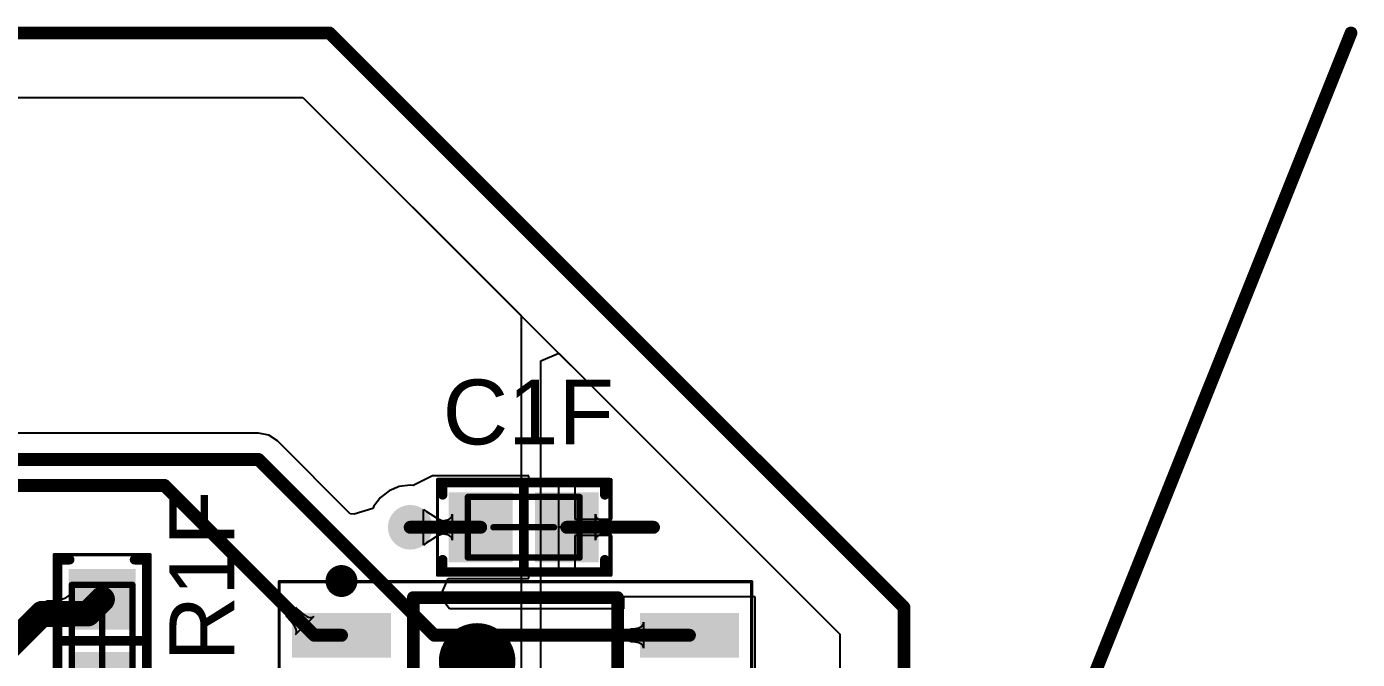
# Model space of a CAD drawing. Header units: inches. Extents: x -0.14 to 3.29, y -0.08 to 7.88.
# Drawn here: x 2.333 to 3.154, y 7.488 to 7.878 of the extents above; entities that cross this region are included whole.
import ezdxf

# ---------------------------------------------------------------- set-up
doc = ezdxf.new("R2010")
doc.units = ezdxf.units.IN
doc.header["$MEASUREMENT"] = 0
for name, color, linetype in [('Board outline', 6, 'Continuous'), ('Bottom Layer', 5, 'Continuous'), ('PCBD Notes', 76, 'Continuous'), ('Top 3D Body', 56, 'Continuous'), ('Top Courtyard', 56, 'Continuous'), ('Top Layer', 1, 'Continuous'), ('Top Overlay', 2, 'Continuous'), ('Top Paste', 8, 'Continuous'), ('Top Solder', 216, 'Continuous'), ('Via Holes', 16, 'Continuous')]:
    doc.layers.add(name, color=color, linetype=linetype)
doc.styles.add('Arial', font='', dxfattribs={"height": 0.2})
doc.styles.get('Arial').set_extended_font_data('Arial')

# ---------------------------------------------------------------- blocks, each defined once
blk = doc.blocks.new('34355DA5_B1DA_47C2_A88A_ECF82120A4F7_254')
at = {"layer": 'Top Layer'}
for points in [[(-0.13583, 0.13819), (-0.13583, 0.16181), (-0.07874, 0.16181), (-0.07874, 0.13819)], [(0.07874, 0.13819), (0.07874, 0.16181), (0.13583, 0.16181), (0.13583, 0.13819)], [(-0.13583, 0.08819), (-0.13583, 0.11181), (-0.07874, 0.11181), (-0.07874, 0.08819)], [(0.07874, 0.08819), (0.07874, 0.11181), (0.13583, 0.11181), (0.13583, 0.08819)], [(-0.13583, 0.03819), (-0.13583, 0.06181), (-0.07874, 0.06181), (-0.07874, 0.03819)], [(0.07874, 0.03819), (0.07874, 0.06181), (0.13583, 0.06181), (0.13583, 0.03819)], [(-0.13583, -0.01181), (-0.13583, 0.01181), (-0.07874, 0.01181), (-0.07874, -0.01181)], [(0.07874, -0.01181), (0.07874, 0.01181), (0.13583, 0.01181), (0.13583, -0.01181)], [(-0.13583, -0.06181), (-0.13583, -0.03819), (-0.07874, -0.03819), (-0.07874, -0.06181)], [(0.07874, -0.06181), (0.07874, -0.03819), (0.13583, -0.03819), (0.13583, -0.06181)], [(-0.13583, -0.11181), (-0.13583, -0.08819), (-0.07874, -0.08819), (-0.07874, -0.11181)], [(0.07874, -0.11181), (0.07874, -0.08819), (0.13583, -0.08819), (0.13583, -0.11181)], [(-0.13583, -0.16181), (-0.13583, -0.13819), (-0.07874, -0.13819), (-0.07874, -0.16181)], [(0.07874, -0.16181), (0.07874, -0.13819), (0.13583, -0.13819), (0.13583, -0.16181)]]:
    blk.add_hatch(color=1, dxfattribs=at).paths.add_polyline_path(points)
at = {"layer": 'Top Paste'}
for points in [[(-0.13583, 0.13819), (-0.13583, 0.16181), (-0.07874, 0.16181), (-0.07874, 0.13819)], [(0.07874, 0.13819), (0.07874, 0.16181), (0.13583, 0.16181), (0.13583, 0.13819)], [(-0.13583, 0.08819), (-0.13583, 0.11181), (-0.07874, 0.11181), (-0.07874, 0.08819)], [(0.07874, 0.08819), (0.07874, 0.11181), (0.13583, 0.11181), (0.13583, 0.08819)], [(-0.13583, 0.03819), (-0.13583, 0.06181), (-0.07874, 0.06181), (-0.07874, 0.03819)], [(0.07874, 0.03819), (0.07874, 0.06181), (0.13583, 0.06181), (0.13583, 0.03819)], [(-0.13583, -0.01181), (-0.13583, 0.01181), (-0.07874, 0.01181), (-0.07874, -0.01181)], [(0.07874, -0.01181), (0.07874, 0.01181), (0.13583, 0.01181), (0.13583, -0.01181)], [(-0.13583, -0.06181), (-0.13583, -0.03819), (-0.07874, -0.03819), (-0.07874, -0.06181)], [(0.07874, -0.06181), (0.07874, -0.03819), (0.13583, -0.03819), (0.13583, -0.06181)], [(-0.13583, -0.11181), (-0.13583, -0.08819), (-0.07874, -0.08819), (-0.07874, -0.11181)], [(0.07874, -0.11181), (0.07874, -0.08819), (0.13583, -0.08819), (0.13583, -0.11181)], [(-0.13583, -0.16181), (-0.13583, -0.13819), (-0.07874, -0.13819), (-0.07874, -0.16181)], [(0.07874, -0.16181), (0.07874, -0.13819), (0.13583, -0.13819), (0.13583, -0.16181)]]:
    blk.add_hatch(color=8, dxfattribs=at).paths.add_polyline_path(points)
at = {"layer": 'Top Solder'}
for points in [[(-0.13779, 0.13622), (-0.13779, 0.16378), (-0.07677, 0.16378), (-0.07677, 0.13622)], [(0.07677, 0.13622), (0.07677, 0.16378), (0.1378, 0.16378), (0.1378, 0.13622)], [(-0.13779, 0.08622), (-0.13779, 0.11378), (-0.07677, 0.11378), (-0.07677, 0.08622)], [(0.07677, 0.08622), (0.07677, 0.11378), (0.1378, 0.11378), (0.1378, 0.08622)], [(-0.13779, 0.03622), (-0.13779, 0.06378), (-0.07677, 0.06378), (-0.07677, 0.03622)], [(0.07677, 0.03622), (0.07677, 0.06378), (0.1378, 0.06378), (0.1378, 0.03622)], [(-0.13779, -0.01378), (-0.13779, 0.01378), (-0.07677, 0.01378), (-0.07677, -0.01378)], [(0.07677, -0.01378), (0.07677, 0.01378), (0.1378, 0.01378), (0.1378, -0.01378)], [(-0.13779, -0.06378), (-0.13779, -0.03622), (-0.07677, -0.03622), (-0.07677, -0.06378)], [(0.07677, -0.06378), (0.07677, -0.03622), (0.1378, -0.03622), (0.1378, -0.06378)], [(-0.13779, -0.11378), (-0.13779, -0.08622), (-0.07677, -0.08622), (-0.07677, -0.11378)], [(0.07677, -0.11378), (0.07677, -0.08622), (0.1378, -0.08622), (0.1378, -0.11378)], [(-0.13779, -0.16378), (-0.13779, -0.13622), (-0.07677, -0.13622), (-0.07677, -0.16378)], [(0.07677, -0.16378), (0.07677, -0.13622), (0.1378, -0.13622), (0.1378, -0.16378)]]:
    blk.add_hatch(color=216, dxfattribs=at).paths.add_polyline_path(points)
at = {"layer": 'Top Courtyard'}
for points in [[(-0.14567, 0.18307, 0.00197, 0.00197, 0), (0.14567, 0.18307, 0.00197, 0.00197, 0)], [(-0.14567, -0.18307, 0.00197, 0.00197, 0), (-0.14567, 0.18307, 0.00197, 0.00197, 0)], [(0.14567, -0.18307, 0.00197, 0.00197, 0), (0.14567, 0.18307, 0.00197, 0.00197, 0)], [(0, -0.01969, 0.00394, 0.00394, 0), (0, 0.01968, 0.00394, 0.00394, 0)], [(-0.01968, 0, 0.00394, 0.00394, 0), (0.01969, 0, 0.00394, 0.00394, 0)], [(-0.14567, -0.18307, 0.00197, 0.00197, 0), (0.14567, -0.18307, 0.00197, 0.00197, 0)]]:
    blk.add_lwpolyline(points, format="xyseb", dxfattribs=at)
for points in [[(-0.14616, 0.18307, 0.000984, 0.000984, 1), (-0.14518, 0.18307, 0.000984, 0.000984, 1)], [(-0.14616, 0.18307, 0.000984, 0.000984, 1), (-0.14518, 0.18307, 0.000984, 0.000984, 1)], [(0.14518, 0.18307, 0.000984, 0.000984, 1), (0.14616, 0.18307, 0.000984, 0.000984, 1)], [(0.14518, 0.18307, 0.000984, 0.000984, 1), (0.14616, 0.18307, 0.000984, 0.000984, 1)], [(-0.00098, 0.01968, 0.00197, 0.00197, 1), (0.00098, 0.01968, 0.00197, 0.00197, 1)], [(-0.02067, 0, 0.00197, 0.00197, 1), (-0.0187, 0, 0.00197, 0.00197, 1)], [(0.0187, 0, 0.00197, 0.00197, 1), (0.02067, 0, 0.00197, 0.00197, 1)], [(-0.00098, -0.01969, 0.00197, 0.00197, 1), (0.00098, -0.01969, 0.00197, 0.00197, 1)], [(-0.14616, -0.18307, 0.000984, 0.000984, 1), (-0.14518, -0.18307, 0.000984, 0.000984, 1)], [(-0.14616, -0.18307, 0.000984, 0.000984, 1), (-0.14518, -0.18307, 0.000984, 0.000984, 1)], [(0.14518, -0.18307, 0.000984, 0.000984, 1), (0.14616, -0.18307, 0.000984, 0.000984, 1)], [(0.14518, -0.18307, 0.000984, 0.000984, 1), (0.14616, -0.18307, 0.000984, 0.000984, 1)]]:
    blk.add_lwpolyline(points, format="xyseb", close=True, dxfattribs=at)
at = {"layer": 'Top Overlay'}
for points in [[(-0.10236, 0.18346, 0.00984, 0.00984, 1), (-0.1122, 0.18346, 0.00984, 0.00984, 1)], [(-0.11467, 0.18346, 0.00492, 0.00492, 1), (-0.10974, 0.18346, 0.00492, 0.00492, 1)], [(-0.10482, 0.18346, 0.00492, 0.00492, 1), (-0.0999, 0.18346, 0.00492, 0.00492, 1)], [(-0.06496, 0.17323, 0.00394, 0.00394, 1), (-0.06102, 0.17323, 0.00394, 0.00394, 1)], [(-0.06496, 0.17323, 0.00394, 0.00394, 1), (-0.06102, 0.17323, 0.00394, 0.00394, 1)], [(0.06103, 0.17323, 0.00394, 0.00394, 1), (0.06496, 0.17323, 0.00394, 0.00394, 1)], [(0.06103, 0.17323, 0.00394, 0.00394, 1), (0.06496, 0.17323, 0.00394, 0.00394, 1)], [(-0.01181, 0.13386, 0.02362, 0.02362, 1), (-0.03543, 0.13386, 0.02362, 0.02362, 1)], [(-0.04134, 0.13386, 0.01181, 0.01181, 1), (-0.02953, 0.13386, 0.01181, 0.01181, 1)], [(-0.01772, 0.13386, 0.01181, 0.01181, 1), (-0.00591, 0.13386, 0.01181, 0.01181, 1)], [(-0.06496, -0.17323, 0.00394, 0.00394, 1), (-0.06102, -0.17323, 0.00394, 0.00394, 1)], [(-0.06496, -0.17323, 0.00394, 0.00394, 1), (-0.06102, -0.17323, 0.00394, 0.00394, 1)], [(0.06103, -0.17323, 0.00394, 0.00394, 1), (0.06496, -0.17323, 0.00394, 0.00394, 1)], [(0.06103, -0.17323, 0.00394, 0.00394, 1), (0.06496, -0.17323, 0.00394, 0.00394, 1)]]:
    blk.add_lwpolyline(points, format="xyseb", close=True, dxfattribs=at)
for points in [[(-0.06299, 0.17323, 0.00787, 0.00787, 0), (0.06299, 0.17323, 0.00787, 0.00787, 0)], [(-0.06299, -0.17323, 0.00787, 0.00787, 0), (-0.06299, 0.17323, 0.00787, 0.00787, 0)], [(0.06299, -0.17323, 0.00787, 0.00787, 0), (0.06299, 0.17323, 0.00787, 0.00787, 0)], [(-0.06299, -0.17323, 0.00787, 0.00787, 0), (0.06299, -0.17323, 0.00787, 0.00787, 0)]]:
    blk.add_lwpolyline(points, format="xyseb", dxfattribs=at)
blk = doc.blocks.new('RES_0603_1608_381')
at = {"layer": 'Top Layer'}
for points in [[(-0.04232, -0.0187), (-0.04232, 0.0187), (-0.00886, 0.0187), (-0.00886, -0.0187)], [(0.00886, -0.0187), (0.00886, 0.0187), (0.04232, 0.0187), (0.04232, -0.0187)]]:
    blk.add_hatch(color=1, dxfattribs=at).paths.add_polyline_path(points)
at = {"layer": 'Top Paste'}
for points in [[(-0.04232, -0.0187), (-0.04232, 0.0187), (-0.00886, 0.0187), (-0.00886, -0.0187)], [(0.00886, -0.0187), (0.00886, 0.0187), (0.04232, 0.0187), (0.04232, -0.0187)]]:
    blk.add_hatch(color=8, dxfattribs=at).paths.add_polyline_path(points)
at = {"layer": 'Top Solder'}
for points in [[(-0.04429, -0.02067), (-0.04429, 0.02067), (-0.00689, 0.02067), (-0.00689, -0.02067)], [(0.00689, -0.02067), (0.00689, 0.02067), (0.04429, 0.02067), (0.04429, -0.02067)]]:
    blk.add_hatch(color=216, dxfattribs=at).paths.add_polyline_path(points)
at = {"layer": 'Top 3D Body'}
for points in [[(0.03445, 0.0187, 0.00394, 0.00394, 0), (-0.03445, 0.0187, 0.00394, 0.00394, 0)], [(-0.03445, -0.0187, 0.00394, 0.00394, 0), (-0.03445, 0.0187, 0.00394, 0.00394, 0)], [(0.03445, -0.0187, 0.00394, 0.00394, 0), (0.03445, 0.0187, 0.00394, 0.00394, 0)], [(0.03445, -0.0187, 0.00394, 0.00394, 0), (-0.03445, -0.0187, 0.00394, 0.00394, 0)]]:
    blk.add_lwpolyline(points, format="xyseb", dxfattribs=at)
for points in [[(-0.03543, 0.0187, 0.00197, 0.00197, 1), (-0.03346, 0.0187, 0.00197, 0.00197, 1)], [(-0.03543, 0.0187, 0.00197, 0.00197, 1), (-0.03346, 0.0187, 0.00197, 0.00197, 1)], [(0.03347, 0.0187, 0.00197, 0.00197, 1), (0.03543, 0.0187, 0.00197, 0.00197, 1)], [(0.03347, 0.0187, 0.00197, 0.00197, 1), (0.03543, 0.0187, 0.00197, 0.00197, 1)], [(-0.03543, -0.0187, 0.00197, 0.00197, 1), (-0.03346, -0.0187, 0.00197, 0.00197, 1)], [(-0.03543, -0.0187, 0.00197, 0.00197, 1), (-0.03346, -0.0187, 0.00197, 0.00197, 1)], [(0.03347, -0.0187, 0.00197, 0.00197, 1), (0.03543, -0.0187, 0.00197, 0.00197, 1)], [(0.03347, -0.0187, 0.00197, 0.00197, 1), (0.03543, -0.0187, 0.00197, 0.00197, 1)]]:
    blk.add_lwpolyline(points, format="xyseb", close=True, dxfattribs=at)
at = {"layer": 'Top Courtyard'}
for points in [[(0.05315, 0.02953, 0.00197, 0.00197, 0), (-0.05315, 0.02953, 0.00197, 0.00197, 0)], [(-0.05315, -0.02953, 0.00197, 0.00197, 0), (-0.05315, 0.02953, 0.00197, 0.00197, 0)], [(0.05315, -0.02953, 0.00197, 0.00197, 0), (0.05315, 0.02953, 0.00197, 0.00197, 0)], [(0, -0.0187, 0.00394, 0.00394, 0), (0, 0.0187, 0.00394, 0.00394, 0)], [(0.0187, 0, 0.00394, 0.00394, 0), (-0.0187, 0, 0.00394, 0.00394, 0)], [(0.05315, -0.02953, 0.00197, 0.00197, 0), (-0.05315, -0.02953, 0.00197, 0.00197, 0)]]:
    blk.add_lwpolyline(points, format="xyseb", dxfattribs=at)
for points in [[(-0.05364, 0.02953, 0.000984, 0.000984, 1), (-0.05266, 0.02953, 0.000984, 0.000984, 1)], [(-0.05364, 0.02953, 0.000984, 0.000984, 1), (-0.05266, 0.02953, 0.000984, 0.000984, 1)], [(0.05266, 0.02953, 0.000984, 0.000984, 1), (0.05364, 0.02953, 0.000984, 0.000984, 1)], [(0.05266, 0.02953, 0.000984, 0.000984, 1), (0.05364, 0.02953, 0.000984, 0.000984, 1)], [(-0.00098, 0.0187, 0.00197, 0.00197, 1), (0.00098, 0.0187, 0.00197, 0.00197, 1)], [(-0.01968, 0, 0.00197, 0.00197, 1), (-0.01772, 0, 0.00197, 0.00197, 1)], [(0.01772, 0, 0.00197, 0.00197, 1), (0.01969, 0, 0.00197, 0.00197, 1)], [(-0.00098, -0.0187, 0.00197, 0.00197, 1), (0.00098, -0.0187, 0.00197, 0.00197, 1)], [(-0.05364, -0.02953, 0.000984, 0.000984, 1), (-0.05266, -0.02953, 0.000984, 0.000984, 1)], [(-0.05364, -0.02953, 0.000984, 0.000984, 1), (-0.05266, -0.02953, 0.000984, 0.000984, 1)], [(0.05266, -0.02953, 0.000984, 0.000984, 1), (0.05364, -0.02953, 0.000984, 0.000984, 1)], [(0.05266, -0.02953, 0.000984, 0.000984, 1), (0.05364, -0.02953, 0.000984, 0.000984, 1)]]:
    blk.add_lwpolyline(points, format="xyseb", close=True, dxfattribs=at)
at = {"layer": 'Top Overlay'}
for points in [[(0.05, 0.02756, 0.00591, 0.00591, 0), (-0.05, 0.02756, 0.00591, 0.00591, 0)], [(-0.05, 0.02, 0.00591, 0.00591, 0), (-0.05, 0.02756, 0.00591, 0.00591, 0)], [(0, -0.02756, 0.00591, 0.00591, 0), (0, 0.02756, 0.00591, 0.00591, 0)], [(0.05, 0.02, 0.00591, 0.00591, 0), (0.05, 0.02756, 0.00591, 0.00591, 0)], [(-0.05, -0.02756, 0.00591, 0.00591, 0), (-0.05, -0.02, 0.00591, 0.00591, 0)], [(0.05, -0.02756, 0.00591, 0.00591, 0), (-0.05, -0.02756, 0.00591, 0.00591, 0)], [(0.05, -0.02756, 0.00591, 0.00591, 0), (0.05, -0.02, 0.00591, 0.00591, 0)]]:
    blk.add_lwpolyline(points, format="xyseb", dxfattribs=at)
for points in [[(-0.05148, 0.02756, 0.00295, 0.00295, 1), (-0.04852, 0.02756, 0.00295, 0.00295, 1)], [(-0.05148, 0.02756, 0.00295, 0.00295, 1), (-0.04852, 0.02756, 0.00295, 0.00295, 1)], [(-0.00148, 0.02756, 0.00295, 0.00295, 1), (0.00148, 0.02756, 0.00295, 0.00295, 1)], [(0.04852, 0.02756, 0.00295, 0.00295, 1), (0.05148, 0.02756, 0.00295, 0.00295, 1)], [(0.04852, 0.02756, 0.00295, 0.00295, 1), (0.05148, 0.02756, 0.00295, 0.00295, 1)], [(-0.05148, 0.02, 0.00295, 0.00295, 1), (-0.04852, 0.02, 0.00295, 0.00295, 1)], [(0.04852, 0.02, 0.00295, 0.00295, 1), (0.05148, 0.02, 0.00295, 0.00295, 1)], [(-0.05148, -0.02, 0.00295, 0.00295, 1), (-0.04852, -0.02, 0.00295, 0.00295, 1)], [(-0.05148, -0.02756, 0.00295, 0.00295, 1), (-0.04852, -0.02756, 0.00295, 0.00295, 1)], [(-0.05148, -0.02756, 0.00295, 0.00295, 1), (-0.04852, -0.02756, 0.00295, 0.00295, 1)], [(-0.00148, -0.02756, 0.00295, 0.00295, 1), (0.00148, -0.02756, 0.00295, 0.00295, 1)], [(0.04852, -0.02, 0.00295, 0.00295, 1), (0.05148, -0.02, 0.00295, 0.00295, 1)], [(0.04852, -0.02756, 0.00295, 0.00295, 1), (0.05148, -0.02756, 0.00295, 0.00295, 1)], [(0.04852, -0.02756, 0.00295, 0.00295, 1), (0.05148, -0.02756, 0.00295, 0.00295, 1)]]:
    blk.add_lwpolyline(points, format="xyseb", close=True, dxfattribs=at)
blk = doc.blocks.new('CAP_0603_1608_469')
at = {"layer": 'Top Layer'}
for points in [[(-0.04429, -0.01969), (-0.04429, 0.01968), (-0.00886, 0.01968), (-0.00886, -0.01969)], [(0.00886, -0.01969), (0.00886, 0.01968), (0.04429, 0.01968), (0.04429, -0.01969)]]:
    blk.add_hatch(color=1, dxfattribs=at).paths.add_polyline_path(points)
at = {"layer": 'Top Paste'}
for points in [[(-0.04429, -0.01969), (-0.04429, 0.01968), (-0.00886, 0.01968), (-0.00886, -0.01969)], [(0.00886, -0.01969), (0.00886, 0.01968), (0.04429, 0.01968), (0.04429, -0.01969)]]:
    blk.add_hatch(color=8, dxfattribs=at).paths.add_polyline_path(points)
at = {"layer": 'Top Solder'}
for points in [[(-0.04626, -0.02165), (-0.04626, 0.02165), (-0.00689, 0.02165), (-0.00689, -0.02165)], [(0.00689, -0.02165), (0.00689, 0.02165), (0.04626, 0.02165), (0.04626, -0.02165)]]:
    blk.add_hatch(color=216, dxfattribs=at).paths.add_polyline_path(points)
at = {"layer": 'Top 3D Body'}
for points in [[(-0.03445, 0.0187, 0.00394, 0.00394, 0), (0.03445, 0.0187, 0.00394, 0.00394, 0)], [(-0.03445, -0.0187, 0.00394, 0.00394, 0), (-0.03445, 0.0187, 0.00394, 0.00394, 0)], [(0.03445, -0.0187, 0.00394, 0.00394, 0), (0.03445, 0.0187, 0.00394, 0.00394, 0)], [(-0.03445, -0.0187, 0.00394, 0.00394, 0), (0.03445, -0.0187, 0.00394, 0.00394, 0)]]:
    blk.add_lwpolyline(points, format="xyseb", dxfattribs=at)
for points in [[(-0.03543, 0.0187, 0.00197, 0.00197, 1), (-0.03346, 0.0187, 0.00197, 0.00197, 1)], [(-0.03543, 0.0187, 0.00197, 0.00197, 1), (-0.03346, 0.0187, 0.00197, 0.00197, 1)], [(0.03347, 0.0187, 0.00197, 0.00197, 1), (0.03543, 0.0187, 0.00197, 0.00197, 1)], [(0.03347, 0.0187, 0.00197, 0.00197, 1), (0.03543, 0.0187, 0.00197, 0.00197, 1)], [(-0.03543, -0.0187, 0.00197, 0.00197, 1), (-0.03346, -0.0187, 0.00197, 0.00197, 1)], [(-0.03543, -0.0187, 0.00197, 0.00197, 1), (-0.03346, -0.0187, 0.00197, 0.00197, 1)], [(0.03347, -0.0187, 0.00197, 0.00197, 1), (0.03543, -0.0187, 0.00197, 0.00197, 1)], [(0.03347, -0.0187, 0.00197, 0.00197, 1), (0.03543, -0.0187, 0.00197, 0.00197, 1)]]:
    blk.add_lwpolyline(points, format="xyseb", close=True, dxfattribs=at)
at = {"layer": 'Top Courtyard'}
for points in [[(-0.05315, 0.02953, 0.00197, 0.00197, 0), (0.05315, 0.02953, 0.00197, 0.00197, 0)], [(-0.05315, -0.02953, 0.00197, 0.00197, 0), (-0.05315, 0.02953, 0.00197, 0.00197, 0)], [(0.05315, -0.02953, 0.00197, 0.00197, 0), (0.05315, 0.02953, 0.00197, 0.00197, 0)], [(0, -0.0187, 0.00394, 0.00394, 0), (0, 0.0187, 0.00394, 0.00394, 0)], [(-0.0187, 0, 0.00394, 0.00394, 0), (0.0187, 0, 0.00394, 0.00394, 0)], [(-0.05315, -0.02953, 0.00197, 0.00197, 0), (0.05315, -0.02953, 0.00197, 0.00197, 0)]]:
    blk.add_lwpolyline(points, format="xyseb", dxfattribs=at)
for points in [[(-0.05364, 0.02953, 0.000984, 0.000984, 1), (-0.05266, 0.02953, 0.000984, 0.000984, 1)], [(-0.05364, 0.02953, 0.000984, 0.000984, 1), (-0.05266, 0.02953, 0.000984, 0.000984, 1)], [(0.05266, 0.02953, 0.000984, 0.000984, 1), (0.05364, 0.02953, 0.000984, 0.000984, 1)], [(0.05266, 0.02953, 0.000984, 0.000984, 1), (0.05364, 0.02953, 0.000984, 0.000984, 1)], [(-0.00098, 0.0187, 0.00197, 0.00197, 1), (0.00099, 0.0187, 0.00197, 0.00197, 1)], [(-0.01968, 0, 0.00197, 0.00197, 1), (-0.01772, 0, 0.00197, 0.00197, 1)], [(0.01772, 0, 0.00197, 0.00197, 1), (0.01969, 0, 0.00197, 0.00197, 1)], [(-0.00098, -0.0187, 0.00197, 0.00197, 1), (0.00099, -0.0187, 0.00197, 0.00197, 1)], [(-0.05364, -0.02953, 0.000984, 0.000984, 1), (-0.05266, -0.02953, 0.000984, 0.000984, 1)], [(-0.05364, -0.02953, 0.000984, 0.000984, 1), (-0.05266, -0.02953, 0.000984, 0.000984, 1)], [(0.05266, -0.02953, 0.000984, 0.000984, 1), (0.05364, -0.02953, 0.000984, 0.000984, 1)], [(0.05266, -0.02953, 0.000984, 0.000984, 1), (0.05364, -0.02953, 0.000984, 0.000984, 1)]]:
    blk.add_lwpolyline(points, format="xyseb", close=True, dxfattribs=at)
at = {"layer": 'Top Overlay'}
for points in [[(-0.05, 0.02, 0.00591, 0.00591, 0), (-0.05, 0.02756, 0.00591, 0.00591, 0)], [(-0.05, 0.02756, 0.00591, 0.00591, 0), (0.05, 0.02756, 0.00591, 0.00591, 0)], [(0, -0.02756, 0.00591, 0.00591, 0), (0, 0.02756, 0.00591, 0.00591, 0)], [(0.05, 0.02, 0.00591, 0.00591, 0), (0.05, 0.02756, 0.00591, 0.00591, 0)], [(-0.05, -0.02756, 0.00591, 0.00591, 0), (-0.05, -0.02, 0.00591, 0.00591, 0)], [(-0.05, -0.02756, 0.00591, 0.00591, 0), (0.05, -0.02756, 0.00591, 0.00591, 0)], [(0.05, -0.02756, 0.00591, 0.00591, 0), (0.05, -0.02, 0.00591, 0.00591, 0)]]:
    blk.add_lwpolyline(points, format="xyseb", dxfattribs=at)
for points in [[(-0.05147, 0.02756, 0.00295, 0.00295, 1), (-0.04852, 0.02756, 0.00295, 0.00295, 1)], [(-0.05147, 0.02756, 0.00295, 0.00295, 1), (-0.04852, 0.02756, 0.00295, 0.00295, 1)], [(-0.00147, 0.02756, 0.00295, 0.00295, 1), (0.00148, 0.02756, 0.00295, 0.00295, 1)], [(0.04853, 0.02756, 0.00295, 0.00295, 1), (0.05148, 0.02756, 0.00295, 0.00295, 1)], [(0.04853, 0.02756, 0.00295, 0.00295, 1), (0.05148, 0.02756, 0.00295, 0.00295, 1)], [(-0.05147, 0.02, 0.00295, 0.00295, 1), (-0.04852, 0.02, 0.00295, 0.00295, 1)], [(0.04853, 0.02, 0.00295, 0.00295, 1), (0.05148, 0.02, 0.00295, 0.00295, 1)], [(-0.05147, -0.02, 0.00295, 0.00295, 1), (-0.04852, -0.02, 0.00295, 0.00295, 1)], [(-0.05147, -0.02756, 0.00295, 0.00295, 1), (-0.04852, -0.02756, 0.00295, 0.00295, 1)], [(-0.05147, -0.02756, 0.00295, 0.00295, 1), (-0.04852, -0.02756, 0.00295, 0.00295, 1)], [(-0.00147, -0.02756, 0.00295, 0.00295, 1), (0.00148, -0.02756, 0.00295, 0.00295, 1)], [(0.04853, -0.02, 0.00295, 0.00295, 1), (0.05148, -0.02, 0.00295, 0.00295, 1)], [(0.04853, -0.02756, 0.00295, 0.00295, 1), (0.05148, -0.02756, 0.00295, 0.00295, 1)], [(0.04853, -0.02756, 0.00295, 0.00295, 1), (0.05148, -0.02756, 0.00295, 0.00295, 1)]]:
    blk.add_lwpolyline(points, format="xyseb", close=True, dxfattribs=at)

msp = doc.modelspace()

# ---------------------------------------------------------------- hatches: boundary and pattern name
at = {"layer": 'Bottom Layer'}
h = msp.add_hatch(color=5, dxfattribs=at)
edge = h.paths.add_edge_path()
edge.add_arc((2.56945, 7.56913), 0.01378, 0, 360)
at = {"layer": 'Top Layer'}
h = msp.add_hatch(color=1, dxfattribs=at)
edge = h.paths.add_edge_path()
edge.add_arc((2.56945, 7.56913), 0.01378, 0, 360)
at = {"layer": 'Via Holes'}
h = msp.add_hatch(color=7, dxfattribs=at)
edge = h.paths.add_edge_path()
edge.add_arc((2.56945, 7.56913), 0.00689, 0, 360)

# ---------------------------------------------------------------- linework, layer by layer
at = {"layer": 'Board outline'}
for points in [[(0.62992, 7.87402, 0.00787, 0.00787, 0), (2.51968, 7.87402, 0.00787, 0.00787, 0)], [(2.51968, 7.87402, 0.00787, 0.00787, 0), (2.87402, 7.51969, 0.00787, 0.00787, 0)], [(2.87402, 2.12598, 0.00787, 0.00787, 0), (2.87402, 7.51969, 0.00787, 0.00787, 0)]]:
    msp.add_lwpolyline(points, format="xyseb", dxfattribs=at)
for points in [[(2.51772, 7.87402, 0.00394, 0.00394, 1), (2.52165, 7.87402, 0.00394, 0.00394, 1)], [(2.51772, 7.87402, 0.00394, 0.00394, 1), (2.52165, 7.87402, 0.00394, 0.00394, 1)], [(2.87205, 7.51969, 0.00394, 0.00394, 1), (2.87598, 7.51969, 0.00394, 0.00394, 1)], [(2.87205, 7.51969, 0.00394, 0.00394, 1), (2.87598, 7.51969, 0.00394, 0.00394, 1)]]:
    msp.add_lwpolyline(points, format="xyseb", close=True, dxfattribs=at)
at = {"layer": 'Bottom Layer'}
for p, q in [((0.64637, 7.83431), (2.50324, 7.83431)), ((2.50324, 7.83431), (2.6378, 7.69975)), ((2.6378, 7.69975), (2.6378, 7.58874)), ((2.65003, 7.67183), (2.66112, 7.67643)), ((2.66112, 7.67643), (2.83431, 7.50324)), ((2.65003, 7.11213), (2.65003, 7.67183)), ((2.6378, 7.58874), (2.6378, 7.11213)), ((2.83431, 7.50324), (2.83431, 6.94585))]:
    msp.add_line(p, q, dxfattribs=at)
at = {"layer": 'PCBD Notes'}
msp.add_lwpolyline([(0, 0, 0.00787, 0.00787, 0), (3.14961, 7.87402, 0.00787, 0.00787, 0)], format="xyseb", dxfattribs=at)
msp.add_lwpolyline([(3.14764, 7.87402, 0.00394, 0.00394, 1), (3.15157, 7.87402, 0.00394, 0.00394, 1)], format="xyseb", close=True, dxfattribs=at)
at = {"layer": 'Top Layer'}
for p, q in [((2.31722, 7.83431), (2.50324, 7.83431)), ((2.50324, 7.83431), (2.83431, 7.50324)), ((2.47598, 7.62723), (2.29091, 7.62723)), ((2.48222, 7.62598), (2.47598, 7.62723)), ((2.48752, 7.62245), (2.48222, 7.62598)), ((2.53247, 7.57749), (2.48752, 7.62245)), ((2.58316, 7.60082), (2.57116, 7.59491)), ((2.64259, 7.60082), (2.58316, 7.60082)), ((2.58316, 7.60082), (2.58316, 7.60082)), ((2.64259, 7.59882), (2.64259, 7.60082)), ((2.55645, 7.59165), (2.55106, 7.58752)), ((2.56272, 7.59425), (2.55645, 7.59165)), ((2.56945, 7.59513), (2.56272, 7.59425)), ((2.57116, 7.59491), (2.56945, 7.59513)), ((2.66102, 7.59882), (2.64259, 7.59882)), ((2.66102, 7.56913), (2.66102, 7.59882)), ((2.69374, 7.59882), (2.67102, 7.59882)), ((2.67102, 7.59882), (2.67102, 7.57413)), ((2.69374, 7.57413), (2.69374, 7.59882)), ((2.55106, 7.58752), (2.54693, 7.58213)), ((2.53478, 7.57717), (2.53247, 7.57749)), ((2.54631, 7.58063), (2.53478, 7.57717)), ((2.54693, 7.58213), (2.54631, 7.58063)), ((2.57772, 7.55811), (2.57772, 7.58015)), ((2.57772, 7.58015), (2.57954, 7.57882)), ((2.57954, 7.57882), (2.58569, 7.57489)), ((2.58569, 7.57489), (2.58696, 7.57426)), ((2.5941, 7.57457), (2.59467, 7.57509)), ((2.59467, 7.57509), (2.59507, 7.57569)), ((2.59507, 7.57569), (2.59532, 7.57637)), ((2.59532, 7.57637), (2.5954, 7.57713)), ((2.5954, 7.57713), (2.5954, 7.56113)), ((2.68362, 7.56113), (2.68362, 7.57713)), ((2.68362, 7.57713), (2.6837, 7.57637)), ((2.6837, 7.57637), (2.68394, 7.57569)), ((2.68394, 7.57569), (2.68434, 7.57509)), ((2.68434, 7.57509), (2.6849, 7.57457)), ((2.58696, 7.57426), (2.58811, 7.57376)), ((2.58728, 7.57313), (2.58882, 7.57317)), ((2.58728, 7.56513), (2.58728, 7.57313)), ((2.58811, 7.57376), (2.58915, 7.57341)), ((2.58882, 7.57317), (2.5902, 7.57329)), ((2.58915, 7.57341), (2.59008, 7.5732)), ((2.59008, 7.5732), (2.5909, 7.57313)), ((2.5902, 7.57329), (2.59142, 7.57349)), ((2.5909, 7.57313), (2.5909, 7.56513)), ((2.59142, 7.57349), (2.59247, 7.57377)), ((2.59247, 7.57377), (2.59337, 7.57413)), ((2.59337, 7.57413), (2.5941, 7.57457)), ((2.66102, 7.53945), (2.66102, 7.56913)), ((2.66102, 7.56913), (2.66602, 7.56913)), ((2.66602, 7.56913), (2.66102, 7.56913)), ((2.66602, 7.56913), (2.66602, 7.56913)), ((2.67102, 7.57413), (2.69374, 7.57413)), ((2.6849, 7.57457), (2.68562, 7.57413)), ((2.68562, 7.57413), (2.6865, 7.57377)), ((2.6865, 7.57377), (2.68754, 7.57349)), ((2.68754, 7.57349), (2.68874, 7.57329)), ((2.68874, 7.57329), (2.6901, 7.57317)), ((2.6901, 7.57317), (2.69162, 7.57313)), ((2.69162, 7.57313), (2.69162, 7.56513)), ((2.57954, 7.55945), (2.57772, 7.55811)), ((2.58284, 7.56169), (2.57954, 7.55945)), ((2.58569, 7.56338), (2.58284, 7.56169)), ((2.58696, 7.56401), (2.58569, 7.56338)), ((2.58811, 7.5645), (2.58696, 7.56401)), ((2.58882, 7.56509), (2.58728, 7.56513)), ((2.58915, 7.56485), (2.58811, 7.5645)), ((2.5902, 7.56497), (2.58882, 7.56509)), ((2.59008, 7.56506), (2.58915, 7.56485)), ((2.5909, 7.56513), (2.59008, 7.56506)), ((2.59142, 7.56477), (2.5902, 7.56497)), ((2.59247, 7.56449), (2.59142, 7.56477)), ((2.59337, 7.56413), (2.59247, 7.56449)), ((2.5941, 7.56369), (2.59337, 7.56413)), ((2.59467, 7.56317), (2.5941, 7.56369)), ((2.59507, 7.56257), (2.59467, 7.56317)), ((2.59532, 7.56189), (2.59507, 7.56257)), ((2.5954, 7.56113), (2.59532, 7.56189)), ((2.69374, 7.56413), (2.67102, 7.56413)), ((2.67102, 7.56413), (2.67102, 7.53945)), ((2.6837, 7.56189), (2.68362, 7.56113)), ((2.68394, 7.56257), (2.6837, 7.56189)), ((2.68434, 7.56317), (2.68394, 7.56257)), ((2.6849, 7.56369), (2.68434, 7.56317)), ((2.68562, 7.56413), (2.6849, 7.56369)), ((2.6865, 7.56449), (2.68562, 7.56413)), ((2.68754, 7.56477), (2.6865, 7.56449)), ((2.68874, 7.56497), (2.68754, 7.56477)), ((2.6901, 7.56509), (2.68874, 7.56497)), ((2.69162, 7.56513), (2.6901, 7.56509)), ((2.69374, 7.53945), (2.69374, 7.56413)), ((2.58781, 7.52614), (2.5928, 7.53745)), ((2.5928, 7.53745), (2.64259, 7.53745)), ((2.64259, 7.53745), (2.64259, 7.53945)), ((2.64259, 7.53945), (2.66102, 7.53945)), ((2.67102, 7.53945), (2.69374, 7.53945)), ((2.35526, 7.525), (2.357, 7.52571)), ((2.357, 7.52571), (2.35843, 7.52657)), ((2.35843, 7.52657), (2.35954, 7.5276)), ((2.35954, 7.5276), (2.36034, 7.52878)), ((2.36034, 7.52878), (2.36082, 7.53012)), ((2.36082, 7.53012), (2.36099, 7.53161)), ((2.36099, 7.53161), (2.36087, 7.50811)), ((2.59358, 7.51883), (2.58781, 7.52614)), ((2.78216, 7.52633), (2.70107, 7.52633)), ((2.70107, 7.52633), (2.70107, 7.51883)), ((2.78216, 7.47871), (2.78216, 7.52633)), ((2.34512, 7.52374), (2.34813, 7.52382)), ((2.34512, 7.50799), (2.34512, 7.52374)), ((2.34813, 7.52382), (2.35082, 7.52405)), ((2.35082, 7.52405), (2.3532, 7.52445)), ((2.3532, 7.52445), (2.35526, 7.525)), ((2.49297, 7.51421), (2.49862, 7.51987)), ((2.49862, 7.51987), (2.50028, 7.51827)), ((2.50028, 7.51827), (2.50323, 7.51576)), ((2.70107, 7.51883), (2.59358, 7.51883)), ((2.49593, 7.51102), (2.49297, 7.51421)), ((2.49708, 7.5096), (2.49593, 7.51102)), ((2.49799, 7.5083), (2.49708, 7.5096)), ((2.50994, 7.51409), (2.49874, 7.5029)), ((2.50323, 7.51576), (2.50454, 7.51484)), ((2.50454, 7.51484), (2.50573, 7.51415)), ((2.50573, 7.51415), (2.5068, 7.51369)), ((2.5068, 7.51369), (2.50776, 7.51345)), ((2.50776, 7.51345), (2.5086, 7.51344)), ((2.5086, 7.51344), (2.50933, 7.51365)), ((2.50933, 7.51365), (2.50994, 7.51409)), ((2.71299, 7.50908), (2.71323, 7.50976)), ((2.71323, 7.50976), (2.71331, 7.51052)), ((2.71331, 7.51052), (2.71331, 7.49452)), ((2.36087, 7.50811), (2.34512, 7.50799)), ((2.49868, 7.50711), (2.49799, 7.5083)), ((2.49915, 7.50604), (2.49868, 7.50711)), ((2.49874, 7.5029), (2.49919, 7.50351)), ((2.49939, 7.50508), (2.49915, 7.50604)), ((2.49919, 7.50351), (2.4994, 7.50424)), ((2.4994, 7.50424), (2.49939, 7.50508)), ((2.70519, 7.50652), (2.70673, 7.50656)), ((2.70519, 7.49852), (2.70519, 7.50652)), ((2.70673, 7.50656), (2.70811, 7.50668)), ((2.70811, 7.50668), (2.70933, 7.50688)), ((2.70933, 7.50688), (2.71039, 7.50716)), ((2.71039, 7.50716), (2.71128, 7.50752)), ((2.71128, 7.50752), (2.71201, 7.50796)), ((2.71201, 7.50796), (2.71258, 7.50848)), ((2.71258, 7.50848), (2.71299, 7.50908)), ((2.83431, 7.50324), (2.83431, 6.94585)), ((2.70673, 7.49848), (2.70519, 7.49852)), ((2.70811, 7.49836), (2.70673, 7.49848)), ((2.70933, 7.49816), (2.70811, 7.49836)), ((2.71039, 7.49788), (2.70933, 7.49816)), ((2.71128, 7.49752), (2.71039, 7.49788)), ((2.71201, 7.49708), (2.71128, 7.49752)), ((2.71258, 7.49656), (2.71201, 7.49708)), ((2.71299, 7.49596), (2.71258, 7.49656)), ((2.71323, 7.49528), (2.71299, 7.49596)), ((2.71331, 7.49452), (2.71323, 7.49528))]:
    msp.add_line(p, q, dxfattribs=at)
for points in [[(2.29091, 7.61091, 0.008, 0.008, 0), (2.47598, 7.61091, 0.008, 0.008, 0)], [(2.47598, 7.61091, 0.008, 0.008, 0), (2.58437, 7.50252, 0.008, 0.008, 0)], [(2.29754, 7.59491, 0.008, 0.008, 0), (2.41792, 7.59491, 0.008, 0.008, 0)], [(2.41792, 7.59491, 0.008, 0.008, 0), (2.51032, 7.50252, 0.008, 0.008, 0)], [(2.56945, 7.56913, 0.008, 0.008, 0), (2.61287, 7.56913, 0.008, 0.008, 0)], [(2.66602, 7.56913, 0.008, 0.008, 0), (2.71945, 7.56913, 0.008, 0.008, 0)], [(2.37059, 7.51587, 0.01575, 0.01575, 0), (2.37945, 7.52472, 0.01575, 0.01575, 0)], [(2.27159, 7.44501, 0.01575, 0.01575, 0), (2.34245, 7.51587, 0.01575, 0.01575, 0)], [(2.34245, 7.51587, 0.01575, 0.01575, 0), (2.37059, 7.51587, 0.01575, 0.01575, 0)], [(2.51032, 7.50252, 0.008, 0.008, 0), (2.52705, 7.50252, 0.008, 0.008, 0)], [(2.58437, 7.50252, 0.008, 0.008, 0), (2.74161, 7.50252, 0.008, 0.008, 0)]]:
    msp.add_lwpolyline(points, format="xyseb", dxfattribs=at)
for points in [[(2.47398, 7.61091, 0.004, 0.004, 1), (2.47798, 7.61091, 0.004, 0.004, 1)], [(2.47398, 7.61091, 0.004, 0.004, 1), (2.47798, 7.61091, 0.004, 0.004, 1)], [(2.41592, 7.59491, 0.004, 0.004, 1), (2.41992, 7.59491, 0.004, 0.004, 1)], [(2.41592, 7.59491, 0.004, 0.004, 1), (2.41992, 7.59491, 0.004, 0.004, 1)], [(2.56745, 7.56913, 0.004, 0.004, 1), (2.57145, 7.56913, 0.004, 0.004, 1)], [(2.61087, 7.56913, 0.004, 0.004, 1), (2.61487, 7.56913, 0.004, 0.004, 1)], [(2.66402, 7.56913, 0.004, 0.004, 1), (2.66802, 7.56913, 0.004, 0.004, 1)], [(2.71745, 7.56913, 0.004, 0.004, 1), (2.72145, 7.56913, 0.004, 0.004, 1)], [(2.37551, 7.52472, 0.00787, 0.00787, 1), (2.38339, 7.52472, 0.00787, 0.00787, 1)], [(2.33851, 7.51587, 0.00787, 0.00787, 1), (2.34639, 7.51587, 0.00787, 0.00787, 1)], [(2.33851, 7.51587, 0.00787, 0.00787, 1), (2.34639, 7.51587, 0.00787, 0.00787, 1)], [(2.36665, 7.51587, 0.00787, 0.00787, 1), (2.37453, 7.51587, 0.00787, 0.00787, 1)], [(2.36665, 7.51587, 0.00787, 0.00787, 1), (2.37453, 7.51587, 0.00787, 0.00787, 1)], [(2.50832, 7.50252, 0.004, 0.004, 1), (2.51232, 7.50252, 0.004, 0.004, 1)], [(2.50832, 7.50252, 0.004, 0.004, 1), (2.51232, 7.50252, 0.004, 0.004, 1)], [(2.52505, 7.50252, 0.004, 0.004, 1), (2.52905, 7.50252, 0.004, 0.004, 1)], [(2.58237, 7.50252, 0.004, 0.004, 1), (2.58637, 7.50252, 0.004, 0.004, 1)], [(2.58237, 7.50252, 0.004, 0.004, 1), (2.58637, 7.50252, 0.004, 0.004, 1)], [(2.73961, 7.50252, 0.004, 0.004, 1), (2.74361, 7.50252, 0.004, 0.004, 1)]]:
    msp.add_lwpolyline(points, format="xyseb", close=True, dxfattribs=at)

# ---------------------------------------------------------------- block references
for name, p in [('CAP_0603_1608_469', (2.63945, 7.56913)), ('34355DA5_B1DA_47C2_A88A_ECF82120A4F7_254', (2.63433, 7.35252))]:
    msp.add_blockref(name, p)
at = {"rotation": 270}
msp.add_blockref('RES_0603_1608_381', (2.37945, 7.49913), dxfattribs=at)

# ---------------------------------------------------------------- texts
at = {"layer": 'Top Overlay', "style": 'Arial'}
msp.add_text('C1F', height=0.04, dxfattribs=at).set_placement((2.58945, 7.62024))
msp.add_text('R1F', height=0.04, rotation=90, dxfattribs=at).set_placement((2.46095, 7.48638))

doc.saveas('drawing.dxf')
